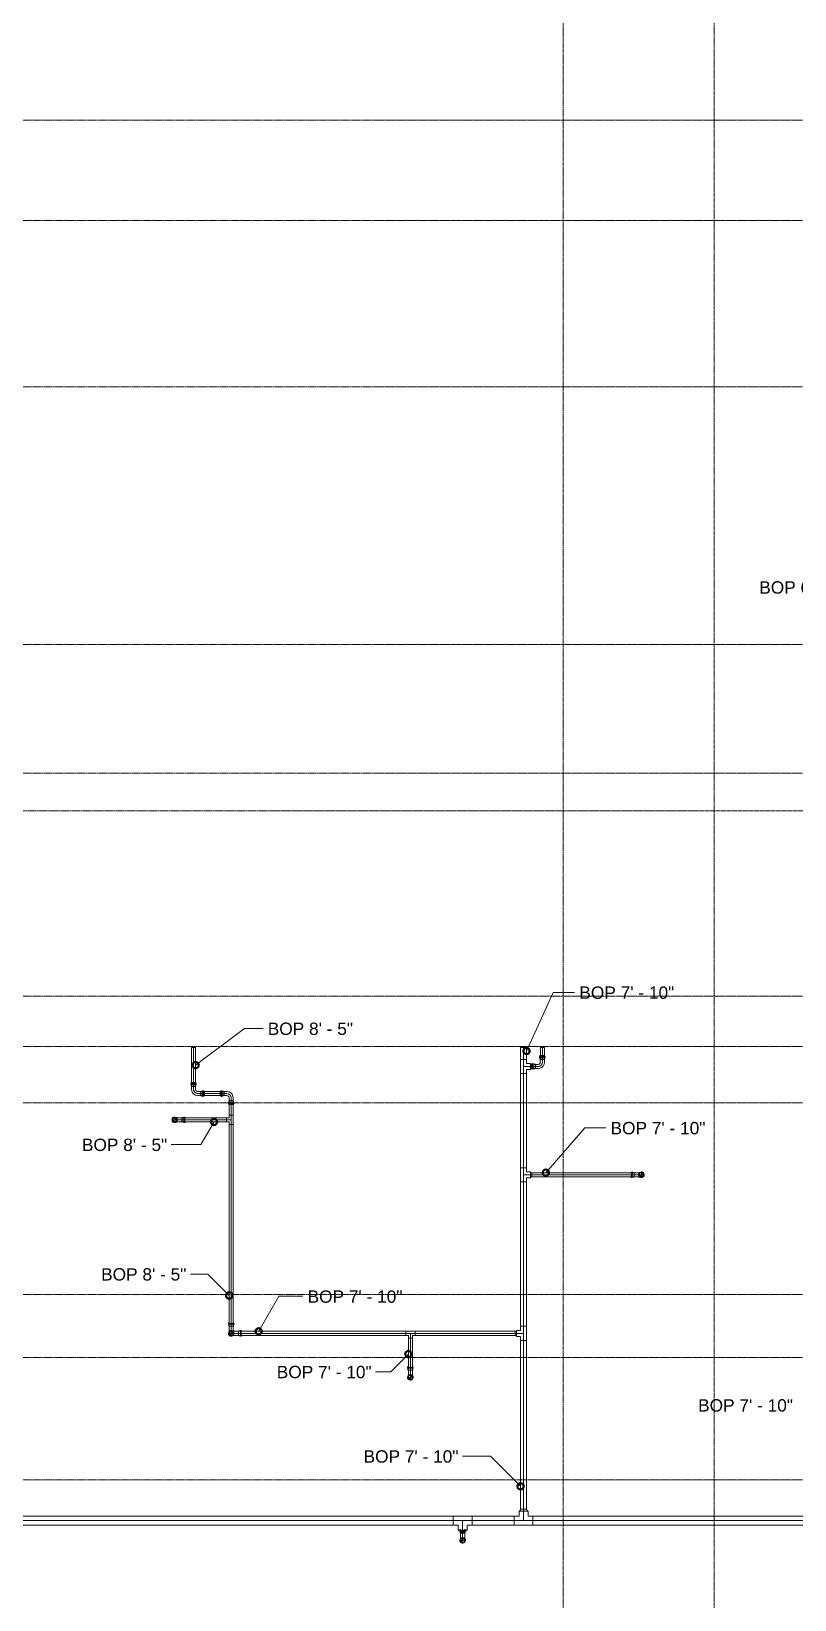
# Model space of a CAD drawing. Header units: inches. Extents: x -3648 to 241, y -496 to 1784.
# Drawn here: x -781.2 to -538.4, y 300.9 to 800.2 of the extents above; entities that cross this region are included whole.
import ezdxf

# ---------------------------------------------------------------- set-up
doc = ezdxf.new("R2010")
doc.units = ezdxf.units.IN
doc.header["$MEASUREMENT"] = 0
doc.linetypes.add('Grid Line', pattern=[0.875, 0.5, -0.125, 0.125, -0.125])
for name, color, linetype, lineweight in [('G-ANNO-DIMS', 251, 'Continuous', 9), ('P-PIPE', 1, 'Continuous', 9), ('P-PIPE-CNTR', 1, 'Continuous', 9), ('S-GRID', 8, 'Continuous', 9)]:
    doc.layers.add(name, color=color, linetype=linetype, lineweight=lineweight)
doc.styles.add('Arial', font='arial.ttf', dxfattribs={"height": 3.934132})

# ---------------------------------------------------------------- blocks, each defined once
blk = doc.blocks.new('Victaulic-VicPress316-Elbow 90-45deg Style P568_P571 - Standard-523083-THIRD LEVEL')
at = {"layer": 'P-PIPE'}
for p, q in [((-3177.63, 1234.85), (-3177.63, 1234.85)), ((-3177.63, 1233.46), (-3177.63, 1234.85)), ((-3178.39, 1232.42), (-3178.39, 1231.96)), ((-3178.39, 1231.67), (-3178.39, 1231.33)), ((-3178.28, 1233.46), (-3178.28, 1232.52)), ((-3178.28, 1232.63), (-3178.28, 1231.33)), ((-3178.28, 1232.52), (-3177.63, 1232.52)), ((-3177.63, 1232.52), (-3178.28, 1232.52)), ((-3177.63, 1233.46), (-3177.63, 1232.52)), ((-3177.63, 1232.63), (-3177.63, 1232.63)), ((-3177.63, 1232.63), (-3177.63, 1232.63)), ((-3177.63, 1232.52), (-3176.97, 1232.52)), ((-3176.97, 1232.52), (-3177.63, 1232.52)), ((-3177.63, 1231.96), (-3177.63, 1231.96)), ((-3177.63, 1231.96), (-3177.63, 1231.96)), ((-3177.63, 1231.67), (-3177.63, 1231.67)), ((-3177.63, 1231.67), (-3177.63, 1231.67)), ((-3177.63, 1231.33), (-3177.63, 1231.33)), ((-3177.63, 1231.33), (-3177.63, 1231.33)), ((-3177.63, 1231.33), (-3177.63, 1231.33)), ((-3177.63, 1231.33), (-3177.63, 1231.33)), ((-3176.97, 1232.52), (-3176.97, 1233.46)), ((-3176.97, 1231.33), (-3176.97, 1232.63)), ((-3176.86, 1231.96), (-3176.86, 1232.42)), ((-3176.86, 1231.33), (-3176.86, 1231.67))]:
    blk.add_line(p, q, dxfattribs=at)
at = {"layer": 'P-PIPE', "flags": 128}
for points in [[(-3177.63, 1235.77), (-3178.02, 1235.67), (-3178.34, 1235.42), (-3178.52, 1235.05), (-3178.51, 1234.64), (-3178.32, 1234.27), (-3178, 1234.02), (-3177.63, 1233.94)], [(-3177.63, 1235.62), (-3177.99, 1235.53), (-3178.27, 1235.28), (-3178.39, 1234.92), (-3178.33, 1234.55), (-3178.1, 1234.25), (-3177.76, 1234.1), (-3177.63, 1234.09)], [(-3178.28, 1234.85), (-3178.28, 1234.76), (-3178.28, 1234.5), (-3178.28, 1234.09), (-3178.28, 1233.61), (-3178.28, 1233.46)], [(-3177.63, 1233.94), (-3177.23, 1234.04), (-3176.91, 1234.29), (-3176.73, 1234.66), (-3176.74, 1235.07), (-3176.93, 1235.44), (-3177.25, 1235.69), (-3177.63, 1235.77)], [(-3177.63, 1234.09), (-3177.26, 1234.18), (-3176.98, 1234.43), (-3176.86, 1234.79), (-3176.92, 1235.16), (-3177.15, 1235.46), (-3177.49, 1235.61), (-3177.63, 1235.62)], [(-3176.97, 1233.46), (-3176.97, 1233.96), (-3176.97, 1234.39), (-3176.97, 1234.7), (-3176.97, 1234.85), (-3176.97, 1234.85)], [(-3178.39, 1231.67), (-3178.51, 1231.74), (-3178.52, 1231.88), (-3178.41, 1231.96), (-3178.39, 1231.96)], [(-3178.39, 1232.42), (-3178.3, 1232.62), (-3178.28, 1232.63)], [(-3178.39, 1231.96), (-3178.3, 1231.96), (-3178.05, 1231.96), (-3177.69, 1231.96), (-3177.63, 1231.96)], [(-3177.63, 1231.96), (-3177.99, 1231.96), (-3178.27, 1231.96), (-3178.39, 1231.96), (-3178.39, 1231.96)], [(-3178.39, 1231.67), (-3178.3, 1231.67), (-3178.05, 1231.67), (-3177.69, 1231.67), (-3177.63, 1231.67)], [(-3177.63, 1231.67), (-3177.99, 1231.67), (-3178.27, 1231.67), (-3178.39, 1231.67), (-3178.39, 1231.67)], [(-3176.86, 1231.96), (-3176.95, 1231.96), (-3177.2, 1231.96), (-3177.56, 1231.96), (-3177.63, 1231.96)], [(-3177.63, 1231.96), (-3177.26, 1231.96), (-3176.98, 1231.96), (-3176.86, 1231.96), (-3176.86, 1231.96)], [(-3176.86, 1231.67), (-3176.95, 1231.67), (-3177.2, 1231.67), (-3177.56, 1231.67), (-3177.63, 1231.67)], [(-3177.63, 1231.67), (-3177.26, 1231.67), (-3176.98, 1231.67), (-3176.86, 1231.67), (-3176.86, 1231.67)], [(-3176.97, 1232.63), (-3176.86, 1232.44), (-3176.86, 1232.42)], [(-3176.86, 1231.96), (-3176.74, 1231.9), (-3176.73, 1231.76), (-3176.84, 1231.67), (-3176.86, 1231.67)]]:
    blk.add_lwpolyline(points, dxfattribs=at)
at = {"layer": 'P-PIPE'}
for radius, start, end in [(0.766, 90, 270), (0.766, 90, 270), (0.766, 90, 270), (0.658, 90, 270), (0.657, 90, 270), (0.658, 90, 180), (0.658, 180, 270), (0.767, 270, 90), (0.767, 270, 90), (0.767, 270, 90), (0.658, 270, 90), (0.658, 270, 90), (0.658, 0, 90), (0.658, 270, 0)]:
    blk.add_arc((-3177.63, 1234.85), radius, start, end, dxfattribs=at)
blk = doc.blocks.new('Victaulic-VicPress316-Elbow 90-45deg Style P568_P571 - Standard-V1-THIRD LEVEL')
at = {"layer": 'P-PIPE'}
for p, q in [((-3.18, 0.77), (-3.52, 0.77)), ((-3.52, 0.77), (-3.52, -0.77)), ((-3.52, -0.77), (-3.52, 0.77)), ((-2.22, 0.66), (-3.52, 0.66)), ((-3.52, -0.66), (-3.52, 0.66)), ((-3.52, 0.66), (-3.52, -0.66)), ((-3.18, -0.77), (-3.18, 0.77)), ((-3.18, 0.77), (-3.18, -0.77)), ((-2.44, 0.77), (-2.89, 0.77)), ((-2.89, -0.77), (-2.89, 0.77)), ((-2.89, 0.77), (-2.89, -0.77)), ((-1.39, 0.66), (-2.33, 0.66)), ((-2.33, 0), (-2.33, 0.66)), ((-2.33, 0.66), (-2.33, 0)), ((-2.22, -0.66), (-2.22, 0.66)), ((-2.22, 0.66), (-2.22, -0.66)), ((-0.77, 3.52), (-0.77, 3.18)), ((0.77, 3.52), (-0.77, 3.52)), ((-0.77, 3.52), (0.77, 3.52)), ((-0.77, 3.18), (0.77, 3.18)), ((0.77, 3.18), (-0.77, 3.18)), ((-0.77, 2.89), (-0.77, 2.44)), ((-0.77, 2.89), (0.77, 2.89)), ((0.77, 2.89), (-0.77, 2.89)), ((-0.66, 3.52), (-0.66, 2.22)), ((-0.66, 3.52), (0.66, 3.52)), ((0.66, 3.52), (-0.66, 3.52)), ((-0.66, 2.33), (-0.66, 1.39)), ((0, 2.33), (-0.66, 2.33)), ((-0.66, 2.33), (0, 2.33)), ((-0.66, 2.22), (0.66, 2.22)), ((0.66, 2.22), (-0.66, 2.22)), ((0, 2.33), (0.66, 2.33)), ((0.66, 2.33), (0, 2.33)), ((0, 1.39), (0, 2.33)), ((0.66, 2.22), (0.66, 3.52)), ((0.66, 1.39), (0.66, 2.33)), ((0.77, 3.18), (0.77, 3.52)), ((0.77, 2.44), (0.77, 2.89)), ((-3.52, -0.66), (-2.22, -0.66)), ((-3.52, -0.77), (-3.18, -0.77)), ((-2.89, -0.77), (-2.44, -0.77)), ((-2.33, 0), (-2.33, -0.66)), ((-2.33, -0.66), (-2.33, 0)), ((-1.39, 0), (-2.33, 0)), ((-2.33, -0.66), (-1.39, -0.66))]:
    blk.add_line(p, q, dxfattribs=at)
at = {"layer": 'P-PIPE', "flags": 128}
for points in [[(-3.18, 0.77), (-3.11, 0.89), (-2.98, 0.9), (-2.89, 0.79), (-2.89, 0.77)], [(-3.18, 0.77), (-3.18, 0.67), (-3.18, 0.42), (-3.18, 0.07), (-3.18, -0.3), (-3.18, -0.6), (-3.18, -0.75), (-3.18, -0.77)], [(-3.18, -0.77), (-3.18, -0.67), (-3.18, -0.42), (-3.18, -0.07), (-3.18, 0.3), (-3.18, 0.6), (-3.18, 0.75), (-3.18, 0.77)], [(-2.89, -0.77), (-2.89, -0.67), (-2.89, -0.42), (-2.89, -0.07), (-2.89, 0.3), (-2.89, 0.6), (-2.89, 0.75), (-2.89, 0.77)], [(-2.89, 0.77), (-2.89, 0.67), (-2.89, 0.42), (-2.89, 0.07), (-2.89, -0.3), (-2.89, -0.6), (-2.89, -0.75), (-2.89, -0.77)], [(-2.44, 0.77), (-2.24, 0.68), (-2.22, 0.66)], [(-0.66, 1.39), (-0.75, 1.04), (-1, 0.77), (-1.35, 0.66), (-1.39, 0.66)], [(-1.39, -0.66), (-0.78, -0.56), (-0.23, -0.29), (0.22, 0.13), (0.53, 0.67), (0.65, 1.27), (0.66, 1.39)], [(-0.77, 2.89), (-0.89, 2.96), (-0.9, 3.1), (-0.79, 3.18), (-0.77, 3.18)], [(0.77, 3.18), (0.67, 3.18), (0.42, 3.18), (0.07, 3.18), (-0.3, 3.18), (-0.6, 3.18), (-0.75, 3.18), (-0.77, 3.18)], [(-0.77, 3.18), (-0.67, 3.18), (-0.42, 3.18), (-0.07, 3.18), (0.3, 3.18), (0.6, 3.18), (0.75, 3.18), (0.77, 3.18)], [(-0.77, 2.89), (-0.67, 2.89), (-0.42, 2.89), (-0.07, 2.89), (0.3, 2.89), (0.6, 2.89), (0.75, 2.89), (0.77, 2.89)], [(0.77, 2.89), (0.67, 2.89), (0.42, 2.89), (0.07, 2.89), (-0.3, 2.89), (-0.6, 2.89), (-0.75, 2.89), (-0.77, 2.89)], [(-0.66, 2.22), (-0.77, 2.41), (-0.77, 2.44)], [(0.77, 2.44), (0.68, 2.24), (0.66, 2.22)], [(0.77, 3.18), (0.89, 3.11), (0.9, 2.98), (0.79, 2.89), (0.77, 2.89)], [(-2.89, -0.77), (-2.96, -0.89), (-3.1, -0.9), (-3.18, -0.79), (-3.18, -0.77)], [(-2.22, -0.66), (-2.41, -0.77), (-2.44, -0.77)]]:
    blk.add_lwpolyline(points, dxfattribs=at)
at = {"layer": 'P-PIPE'}
blk.add_arc((-1.39, 1.39), 1.39, 270, 0, dxfattribs=at)
blk = doc.blocks.new('Victaulic-VicPress316-Elbow 90-45deg Style P568_P571 - Standard-V2-THIRD LEVEL')
at = {"layer": 'P-PIPE'}
for p, q in [((-3203.81, 730.05), (-3203.81, 729.6)), ((-3203.81, 729.31), (-3203.81, 728.97)), ((-3203.7, 731.1), (-3203.7, 730.16)), ((-3203.7, 730.27), (-3203.7, 728.97)), ((-3203.05, 730.16), (-3203.7, 730.16)), ((-3203.7, 730.16), (-3203.05, 730.16)), ((-3203.05, 732.49), (-3203.05, 732.49)), ((-3203.05, 732.49), (-3203.05, 731.1)), ((-3203.05, 731.1), (-3203.05, 730.16)), ((-3203.05, 730.27), (-3203.05, 730.27)), ((-3203.05, 730.27), (-3203.05, 730.27)), ((-3202.39, 730.16), (-3203.05, 730.16)), ((-3203.05, 730.16), (-3202.39, 730.16)), ((-3203.05, 729.6), (-3203.05, 729.6)), ((-3203.05, 729.6), (-3203.05, 729.6)), ((-3203.05, 729.31), (-3203.05, 729.31)), ((-3203.05, 729.31), (-3203.05, 729.31)), ((-3202.39, 730.16), (-3202.39, 731.1)), ((-3202.39, 728.97), (-3202.39, 730.27)), ((-3202.28, 729.6), (-3202.28, 730.05)), ((-3202.28, 728.97), (-3202.28, 729.31)), ((-3203.05, 728.97), (-3203.05, 728.97)), ((-3203.05, 728.97), (-3203.05, 728.97)), ((-3203.05, 728.97), (-3203.05, 728.97)), ((-3203.05, 728.97), (-3203.05, 728.97))]:
    blk.add_line(p, q, dxfattribs=at)
at = {"layer": 'P-PIPE', "flags": 128}
for points in [[(-3203.05, 733.4), (-3203.45, 733.31), (-3203.76, 733.05), (-3203.94, 732.68), (-3203.93, 732.27), (-3203.75, 731.91), (-3203.42, 731.66), (-3203.05, 731.58)], [(-3203.81, 729.31), (-3203.93, 729.38), (-3203.94, 729.51), (-3203.83, 729.6), (-3203.81, 729.6)], [(-3203.05, 733.26), (-3203.41, 733.16), (-3203.69, 732.91), (-3203.81, 732.56), (-3203.75, 732.19), (-3203.52, 731.89), (-3203.18, 731.74), (-3203.05, 731.72)], [(-3203.81, 730.05), (-3203.72, 730.25), (-3203.7, 730.27)], [(-3203.81, 729.6), (-3203.72, 729.6), (-3203.47, 729.6), (-3203.11, 729.6), (-3203.05, 729.6)], [(-3203.05, 729.6), (-3203.41, 729.6), (-3203.69, 729.6), (-3203.81, 729.6), (-3203.81, 729.6)], [(-3203.81, 729.31), (-3203.72, 729.31), (-3203.47, 729.31), (-3203.11, 729.31), (-3203.05, 729.31)], [(-3203.05, 729.31), (-3203.41, 729.31), (-3203.69, 729.31), (-3203.81, 729.31), (-3203.81, 729.31)], [(-3203.7, 732.49), (-3203.7, 732.4), (-3203.7, 732.13), (-3203.7, 731.73), (-3203.7, 731.24), (-3203.7, 731.1)], [(-3203.05, 731.58), (-3202.65, 731.67), (-3202.33, 731.93), (-3202.15, 732.3), (-3202.16, 732.71), (-3202.35, 733.07), (-3202.67, 733.32), (-3203.05, 733.4)], [(-3203.05, 731.72), (-3202.68, 731.82), (-3202.41, 732.07), (-3202.28, 732.42), (-3202.34, 732.79), (-3202.57, 733.09), (-3202.91, 733.24), (-3203.05, 733.26)], [(-3202.28, 729.6), (-3202.37, 729.6), (-3202.62, 729.6), (-3202.98, 729.6), (-3203.05, 729.6)], [(-3203.05, 729.6), (-3202.68, 729.6), (-3202.41, 729.6), (-3202.28, 729.6), (-3202.28, 729.6)], [(-3202.28, 729.31), (-3202.37, 729.31), (-3202.62, 729.31), (-3202.98, 729.31), (-3203.05, 729.31)], [(-3203.05, 729.31), (-3202.68, 729.31), (-3202.41, 729.31), (-3202.28, 729.31), (-3202.28, 729.31)], [(-3202.39, 731.1), (-3202.39, 731.6), (-3202.39, 732.03), (-3202.39, 732.34), (-3202.39, 732.48), (-3202.39, 732.49)], [(-3202.39, 730.27), (-3202.28, 730.08), (-3202.28, 730.05)], [(-3202.28, 729.6), (-3202.16, 729.53), (-3202.15, 729.39), (-3202.26, 729.31), (-3202.28, 729.31)]]:
    blk.add_lwpolyline(points, dxfattribs=at)
at = {"layer": 'P-PIPE'}
for radius, start, end in [(0.767, 90, 270), (0.767, 90, 270), (0.767, 90, 270), (0.658, 90, 270), (0.658, 90, 270), (0.658, 90, 180), (0.658, 180, 270), (0.766, 270, 90), (0.766, 270, 90), (0.766, 270, 90), (0.658, 270, 90), (0.657, 270, 90), (0.658, 0, 90), (0.658, 270, 0)]:
    blk.add_arc((-3203.05, 732.49), radius, start, end, dxfattribs=at)

msp = doc.modelspace()

# ---------------------------------------------------------------- linework, layer by layer
at = {"layer": 'G-ANNO-DIMS'}
for p, q in [((-623.68, 475.53), (-615.24, 494.23)), ((-615.24, 494.23), (-608.37, 494.23)), ((-728.97, 471.05), (-713.42, 482.73)), ((-713.42, 482.73), (-707.51, 482.73)), ((-723.11, 452.98), (-727.27, 445.77)), ((-617.53, 436.79), (-605.13, 451.1)), ((-605.13, 451.1), (-598.45, 451.1)), ((-727.27, 445.77), (-736.71, 445.77)), ((-725.1, 404.53), (-730.61, 404.53)), ((-718.28, 397.71), (-725.1, 404.53)), ((-708.88, 386.29), (-702.45, 397.45)), ((-702.45, 397.45), (-694.84, 397.45)), ((-661.28, 379.01), (-666.86, 373.43)), ((-666.86, 373.43), (-671.68, 373.43)), ((-635.16, 346.54), (-644.07, 346.54)), ((-625.58, 336.96), (-635.16, 346.54))]:
    msp.add_line(p, q, dxfattribs=at)
at = {"layer": 'G-ANNO-DIMS', "lineweight": 50}
for centre in [(-623.68, 475.53), (-728.97, 471.05), (-723.11, 452.98), (-617.53, 436.79), (-718.28, 397.71), (-708.88, 386.29), (-661.28, 379.01), (-625.58, 336.96)]:
    msp.add_circle(centre, 1, dxfattribs=at)
at = {"layer": 'P-PIPE'}
for p, q in [((-730.28, 476.64), (-730.28, 464.33)), ((-728.97, 476.64), (-730.28, 476.64)), ((-728.97, 464.33), (-728.97, 476.64)), ((-625.58, 476.64), (-625.58, 472.88)), ((-623.68, 476.64), (-625.58, 476.64)), ((-623.68, 472.88), (-623.68, 476.64)), ((-619.28, 476.64), (-619.28, 472.97)), ((-617.97, 476.64), (-619.28, 476.64)), ((-617.97, 472.97), (-617.97, 476.64)), ((-625.58, 472.88), (-625.58, 468.39)), ((-623.67, 472.88), (-625.58, 472.88)), ((-625.58, 472.88), (-623.67, 472.88)), ((-623.68, 472.88), (-625.58, 472.88)), ((-623.67, 471.59), (-623.67, 472.88)), ((-622.38, 471.59), (-623.67, 471.59)), ((-623.67, 468.39), (-623.67, 469.68)), ((-623.67, 469.68), (-622.38, 469.68)), ((-622.38, 471.59), (-622.38, 469.68)), ((-622.38, 469.68), (-622.38, 471.59)), ((-621.97, 471.2), (-622.38, 471.45)), ((-622.38, 469.82), (-621.97, 470.07)), ((-620.95, 471.29), (-621.97, 471.29)), ((-621.97, 471.29), (-621.97, 469.98)), ((-621.97, 469.98), (-620.95, 469.98)), ((-620.95, 471.29), (-620.95, 469.98)), ((-617.97, 472.97), (-619.28, 472.97)), ((-623.67, 468.39), (-625.58, 468.39)), ((-625.58, 468.39), (-623.67, 468.39)), ((-625.58, 468.39), (-625.58, 438.38)), ((-623.68, 468.39), (-625.58, 468.39)), ((-623.68, 438.38), (-623.68, 468.39)), ((-728.97, 464.33), (-730.28, 464.33)), ((-719.95, 462.66), (-727.3, 462.66)), ((-727.3, 461.35), (-727.3, 462.66)), ((-727.3, 461.35), (-719.95, 461.35)), ((-719.95, 461.35), (-719.95, 462.66)), ((-718.28, 459.67), (-718.28, 455.13)), ((-718.28, 459.67), (-716.97, 459.67)), ((-716.97, 455.13), (-716.97, 459.67)), ((-718.28, 455.13), (-718.28, 454.29)), ((-718.28, 455.13), (-716.97, 455.13)), ((-716.97, 455.13), (-718.28, 455.13)), ((-718.28, 455.13), (-716.97, 455.13)), ((-716.97, 452.14), (-716.97, 455.13)), ((-719.12, 454.29), (-733.3, 454.29)), ((-733.3, 452.98), (-733.3, 454.29)), ((-733.3, 452.98), (-719.12, 452.98)), ((-719.12, 452.98), (-719.12, 454.29)), ((-718.28, 454.29), (-719.12, 454.29)), ((-719.12, 452.98), (-719.12, 454.29)), ((-719.12, 454.29), (-719.12, 452.98)), ((-719.12, 452.98), (-718.28, 452.98)), ((-718.28, 452.98), (-718.28, 452.14)), ((-718.28, 452.14), (-718.28, 387.97)), ((-718.28, 452.14), (-716.97, 452.14)), ((-718.28, 452.14), (-716.97, 452.14)), ((-716.97, 452.14), (-718.28, 452.14)), ((-716.97, 387.97), (-716.97, 452.14)), ((-625.58, 438.38), (-625.58, 433.89)), ((-623.67, 438.38), (-625.58, 438.38)), ((-625.58, 438.38), (-623.67, 438.38)), ((-623.68, 438.38), (-625.58, 438.38)), ((-623.67, 437.09), (-623.67, 438.38)), ((-622.38, 437.09), (-623.67, 437.09)), ((-623.67, 433.89), (-623.67, 435.18)), ((-623.67, 435.18), (-622.38, 435.18)), ((-622.38, 437.09), (-622.38, 435.18)), ((-622.38, 435.18), (-622.38, 437.09)), ((-621.97, 436.7), (-622.38, 436.95)), ((-622.38, 435.32), (-621.97, 435.57)), ((-589.45, 436.79), (-621.97, 436.79)), ((-621.97, 435.48), (-621.97, 436.79)), ((-621.97, 435.48), (-589.45, 435.48)), ((-589.45, 435.48), (-589.45, 436.79)), ((-623.67, 433.89), (-625.58, 433.89)), ((-625.58, 433.89), (-623.67, 433.89)), ((-625.58, 433.89), (-625.58, 387.88)), ((-623.68, 433.89), (-625.58, 433.89)), ((-623.68, 387.88), (-623.68, 433.89)), ((-718.28, 387.97), (-716.97, 387.97)), ((-662.12, 386.29), (-715.3, 386.29)), ((-715.3, 384.98), (-715.3, 386.29)), ((-715.3, 384.98), (-662.12, 384.98)), ((-659.13, 386.29), (-662.12, 386.29)), ((-662.12, 384.98), (-662.12, 386.29)), ((-662.12, 386.29), (-662.12, 384.98)), ((-662.12, 384.98), (-662.12, 386.29)), ((-662.12, 384.98), (-661.28, 384.98)), ((-661.28, 384.98), (-661.28, 384.14)), ((-659.97, 384.98), (-659.13, 384.98)), ((-659.97, 384.14), (-659.97, 384.98)), ((-627.28, 386.29), (-659.13, 386.29)), ((-659.13, 384.98), (-659.13, 386.29)), ((-659.13, 384.98), (-659.13, 386.29)), ((-659.13, 386.29), (-659.13, 384.98)), ((-659.13, 384.98), (-627.28, 384.98)), ((-626.87, 386.45), (-627.28, 386.2)), ((-627.28, 384.98), (-627.28, 386.29)), ((-627.28, 385.07), (-626.87, 384.82)), ((-625.58, 386.59), (-626.87, 386.59)), ((-626.87, 386.59), (-626.87, 384.68)), ((-626.87, 384.68), (-626.87, 386.59)), ((-626.87, 384.68), (-625.58, 384.68)), ((-625.58, 387.88), (-625.58, 386.59)), ((-625.58, 387.88), (-623.67, 387.88)), ((-623.67, 387.88), (-625.58, 387.88)), ((-623.68, 387.88), (-625.58, 387.88)), ((-625.58, 384.68), (-625.58, 383.39)), ((-623.67, 383.39), (-623.67, 387.88)), ((-661.28, 384.14), (-661.28, 373.97)), ((-659.97, 384.14), (-661.28, 384.14)), ((-659.97, 384.14), (-661.28, 384.14)), ((-661.28, 384.14), (-659.97, 384.14)), ((-659.97, 373.97), (-659.97, 384.14)), ((-625.58, 383.39), (-623.67, 383.39)), ((-623.67, 383.39), (-625.58, 383.39)), ((-625.58, 383.39), (-625.58, 329.65)), ((-623.68, 383.39), (-625.58, 383.39)), ((-623.68, 329.65), (-623.68, 383.39)), ((-659.97, 373.97), (-661.28, 373.97)), ((-625.44, 329.65), (-625.94, 328.99)), ((-623.68, 329.65), (-625.58, 329.65)), ((-623.31, 328.99), (-623.81, 329.65)), ((-646.99, 327.44), (-785.01, 327.44)), ((-641.01, 327.44), (-646.99, 327.44)), ((-646.99, 324.56), (-646.99, 327.44)), ((-646.99, 327.44), (-646.99, 324.56)), ((-646.99, 324.56), (-646.99, 327.44)), ((-627.62, 327.44), (-641.01, 327.44)), ((-641.01, 324.56), (-641.01, 327.44)), ((-641.01, 324.56), (-641.01, 327.44)), ((-641.01, 327.44), (-641.01, 324.56)), ((-626.06, 327.44), (-627.62, 327.44)), ((-627.62, 327.44), (-627.62, 324.56)), ((-627.62, 324.56), (-627.62, 327.44)), ((-627.62, 324.56), (-627.62, 327.44)), ((-626.06, 328.99), (-626.06, 327.44)), ((-623.19, 328.99), (-626.06, 328.99)), ((-626.06, 328.99), (-623.19, 328.99)), ((-623.19, 327.44), (-623.19, 328.99)), ((-621.63, 327.44), (-623.19, 327.44)), ((-516.55, 327.44), (-621.63, 327.44)), ((-621.63, 324.56), (-621.63, 327.44)), ((-621.63, 327.44), (-621.63, 324.56)), ((-621.63, 324.56), (-621.63, 327.44)), ((-785.01, 324.56), (-646.99, 324.56)), ((-646.99, 324.56), (-645.44, 324.56)), ((-645.44, 324.56), (-645.44, 323.01)), ((-642.56, 323.01), (-645.44, 323.01)), ((-645.44, 323.01), (-642.56, 323.01)), ((-645.31, 323.01), (-644.56, 322.35)), ((-644.66, 322.35), (-644.66, 322.07)), ((-643.34, 322.35), (-644.66, 322.35)), ((-643.34, 322.07), (-644.66, 322.07)), ((-643.44, 322.35), (-642.69, 323.01)), ((-643.34, 322.07), (-643.34, 322.35)), ((-642.56, 324.56), (-641.01, 324.56)), ((-642.56, 323.01), (-642.56, 324.56)), ((-641.01, 324.56), (-627.62, 324.56)), ((-627.62, 324.56), (-621.63, 324.56)), ((-621.63, 324.56), (-516.55, 324.56))]:
    msp.add_line(p, q, dxfattribs=at)
for centre, radius, start, end in [((-735.62, 453.64), 0.658, 0, 180), ((-735.62, 453.64), 0.658, 180, 0), ((-735.62, 453.31), 0.329, 90, 270), ((-735.62, 453.96), 0.329, 270, 90), ((-587.12, 436.14), 0.658, 0, 180), ((-587.12, 436.14), 0.658, 180, 0), ((-587.12, 435.81), 0.329, 90, 270), ((-587.12, 436.46), 0.329, 270, 90), ((-717.63, 385.64), 0.658, 0, 180), ((-717.63, 385.64), 0.658, 180, 0), ((-717.63, 385.31), 0.329, 90, 270), ((-717.63, 385.96), 0.329, 270, 90), ((-660.62, 371.64), 0.657, 0, 180), ((-660.62, 371.64), 0.658, 180, 0), ((-660.62, 371.31), 0.329, 90, 270), ((-660.62, 371.96), 0.329, 270, 90), ((-644, 319.74), 0.658, 0, 180), ((-644, 319.74), 0.658, 180, 0), ((-644, 319.41), 0.329, 90, 270), ((-644, 320.07), 0.329, 270, 90)]:
    msp.add_arc(centre, radius, start, end, dxfattribs=at)
at = {"layer": 'P-PIPE-CNTR'}
for p, q in [((-729.63, 464.33), (-729.63, 476.64)), ((-729.63, 464.33), (-729.63, 476.64)), ((-624.63, 472.88), (-624.63, 476.64)), ((-624.63, 472.88), (-624.63, 476.64)), ((-618.63, 472.97), (-618.63, 476.64)), ((-618.63, 472.97), (-618.63, 476.64)), ((-624.63, 472.88), (-624.63, 468.39)), ((-622.38, 470.64), (-624.63, 470.64)), ((-622.38, 470.64), (-621.97, 470.64)), ((-620.95, 470.64), (-621.97, 470.64)), ((-620.95, 470.64), (-621.97, 470.64)), ((-620.95, 470.64), (-620.02, 470.64)), ((-618.63, 472.03), (-618.63, 474.16)), ((-618.63, 472.03), (-618.63, 472.97)), ((-624.63, 438.38), (-624.63, 468.39)), ((-624.63, 438.38), (-624.63, 468.39)), ((-729.63, 464.33), (-729.63, 463.4)), ((-728.23, 462), (-727.3, 462)), ((-728.23, 462), (-726.11, 462)), ((-727.3, 462), (-719.95, 462)), ((-727.3, 462), (-719.95, 462)), ((-719.02, 462), (-721.15, 462)), ((-719.02, 462), (-719.95, 462)), ((-717.63, 459.67), (-717.63, 460.61)), ((-717.63, 459.67), (-717.63, 455.13)), ((-717.63, 459.67), (-717.63, 455.13)), ((-735.62, 452.64), (-735.62, 454.64)), ((-717.63, 452.14), (-717.63, 455.13)), ((-736.62, 453.64), (-734.62, 453.64)), ((-735.62, 453.64), (-734.23, 453.64)), ((-734.23, 453.64), (-733.3, 453.64)), ((-734.23, 453.64), (-732.1, 453.64)), ((-733.3, 453.64), (-719.12, 453.64)), ((-733.3, 453.64), (-719.12, 453.64)), ((-719.12, 453.64), (-717.63, 453.64)), ((-717.63, 452.14), (-717.63, 387.97)), ((-717.63, 452.14), (-717.63, 387.97)), ((-624.63, 438.38), (-624.63, 433.89)), ((-622.38, 436.14), (-624.63, 436.14)), ((-622.38, 436.14), (-621.97, 436.14)), ((-621.97, 436.14), (-589.45, 436.14)), ((-621.97, 436.14), (-589.45, 436.14)), ((-589.45, 436.14), (-588.52, 436.14)), ((-588.52, 436.14), (-587.12, 436.14)), ((-588.12, 436.14), (-586.12, 436.14)), ((-587.12, 435.14), (-587.12, 437.14)), ((-624.63, 387.88), (-624.63, 433.89)), ((-624.63, 387.88), (-624.63, 433.89)), ((-718.62, 385.64), (-716.62, 385.64)), ((-717.63, 387.97), (-717.63, 387.03)), ((-717.63, 387.03), (-717.63, 385.64)), ((-717.63, 384.64), (-717.63, 386.64)), ((-717.63, 385.64), (-716.23, 385.64)), ((-716.23, 385.64), (-715.3, 385.64)), ((-716.23, 385.64), (-714.1, 385.64)), ((-715.3, 385.64), (-662.12, 385.64)), ((-715.3, 385.64), (-662.12, 385.64)), ((-659.13, 385.64), (-662.12, 385.64)), ((-660.62, 384.14), (-660.62, 385.64)), ((-659.13, 385.64), (-627.28, 385.64)), ((-659.13, 385.64), (-627.28, 385.64)), ((-626.87, 385.64), (-627.28, 385.64)), ((-626.87, 385.64), (-624.63, 385.64)), ((-624.63, 387.88), (-624.63, 383.39)), ((-660.62, 373.97), (-660.62, 384.14)), ((-660.62, 373.97), (-660.62, 384.14)), ((-624.63, 329.65), (-624.63, 383.39)), ((-624.63, 329.65), (-624.63, 383.39)), ((-660.62, 373.03), (-660.62, 375.16)), ((-661.62, 371.64), (-659.62, 371.64)), ((-660.62, 373.03), (-660.62, 373.97)), ((-660.62, 371.64), (-660.62, 373.03)), ((-660.62, 370.64), (-660.62, 372.64)), ((-624.63, 328.99), (-624.63, 329.65)), ((-785.01, 326), (-646.99, 326)), ((-785.01, 326), (-646.99, 326)), ((-641.01, 326), (-646.99, 326)), ((-644, 323.01), (-644, 326)), ((-641.01, 326), (-627.62, 326)), ((-641.01, 326), (-627.62, 326)), ((-621.63, 326), (-627.62, 326)), ((-624.63, 328.99), (-624.63, 326)), ((-621.63, 326), (-516.55, 326)), ((-621.63, 326), (-516.55, 326)), ((-645, 319.74), (-643, 319.74)), ((-644, 321.14), (-644, 323.26)), ((-644, 323.01), (-644, 322.35)), ((-644, 322.07), (-644, 322.35)), ((-644, 322.07), (-644, 322.35)), ((-644, 321.14), (-644, 322.07)), ((-644, 319.74), (-644, 321.14)), ((-644, 318.74), (-644, 320.74))]:
    msp.add_line(p, q, dxfattribs=at)
for centre, start, end in [((-620.02, 472.03), 270, 0), ((-728.23, 463.4), 180, 270), ((-719.02, 460.61), 0, 90)]:
    msp.add_arc(centre, 1.39, start, end, dxfattribs=at)
at = {"layer": 'S-GRID', "linetype": 'Grid Line'}
for p, q in [((-612, -484.26), (-612, 1771.74)), ((-564, 1771.74), (-564, -484.26)), ((-3635.68, 772), (228, 772)), ((-3635.68, 740), (228, 740)), ((-3635.68, 687), (228, 687)), ((-3635.68, 605), (228, 605)), ((-3635.68, 564), (228, 564)), ((228, 552), (-3635.68, 552)), ((-3635.68, 493), (228, 493)), ((-3635.68, 477), (228, 477)), ((-3635.68, 459), (228, 459)), ((-3635.68, 398), (228, 398)), ((-3635.68, 378), (228, 378)), ((-3635.68, 339), (226, 339))]:
    msp.add_line(p, q, dxfattribs=at)

# ---------------------------------------------------------------- block references
at = {"layer": 'P-PIPE'}
msp.add_blockref('Victaulic-VicPress316-Elbow 90-45deg Style P568_P571 - Standard-V1-THIRD LEVEL', (-618.63, 470.64), dxfattribs=at)
for name, p, rotation in [('Victaulic-VicPress316-Elbow 90-45deg Style P568_P571 - Standard-V1-THIRD LEVEL', (-729.63, 462), 270), ('Victaulic-VicPress316-Elbow 90-45deg Style P568_P571 - Standard-V1-THIRD LEVEL', (-717.63, 462), 90), ('Victaulic-VicPress316-Elbow 90-45deg Style P568_P571 - Standard-V2-THIRD LEVEL', (-3.13, 3656.68), 90), ('Victaulic-VicPress316-Elbow 90-45deg Style P568_P571 - Standard-523083-THIRD LEVEL', (-1821.98, -2741.49), 270), ('Victaulic-VicPress316-Elbow 90-45deg Style P568_P571 - Standard-523083-THIRD LEVEL', (-3895.25, 1620.49), 180), ('Victaulic-VicPress316-Elbow 90-45deg Style P568_P571 - Standard-V2-THIRD LEVEL', (-3863.67, 1104.13), 180), ('Victaulic-VicPress316-Elbow 90-45deg Style P568_P571 - Standard-V2-THIRD LEVEL', (-3847.05, 1052.23), 180)]:
    msp.add_blockref(name, p, dxfattribs=dict(at, rotation=rotation))
at = {"layer": 'P-PIPE', "extrusion": (0, 0, -1), "rotation": 270}
msp.add_blockref('Victaulic-VicPress316-Elbow 90-45deg Style P568_P571 - Standard-V2-THIRD LEVEL', (-14.87, -2817.41), dxfattribs=at)

# ---------------------------------------------------------------- texts
at = {"layer": 'G-ANNO-DIMS', "char_height": 3.9341, "attachment_point": 1, "line_spacing_factor": 0.938532, "style": 'Arial'}
for s, insert, width in [('BOP 6\' - 11 1/2"', (-549.63, 625.12), 46.896), ('BOP 7\' - 10"', (-606.87, 496.1), 35.952), ('BOP 8\' - 5"', (-706.01, 484.6), 32.304), ('BOP 7\' - 10"', (-596.95, 452.97), 35.952), ('BOP 8\' - 5"', (-765.13, 447.64), 32.304), ('BOP 8\' - 5"', (-759.03, 406.4), 32.304), ('BOP 7\' - 10"', (-693.34, 399.32), 35.952), ('BOP 7\' - 10"', (-703.14, 375.3), 35.952), ('BOP 7\' - 10"', (-569.09, 364.68), 35.952), ('BOP 7\' - 10"', (-675.53, 348.41), 35.952)]:
    msp.add_mtext(s, dxfattribs=dict(at, insert=insert, width=width))

doc.saveas('drawing.dxf')
